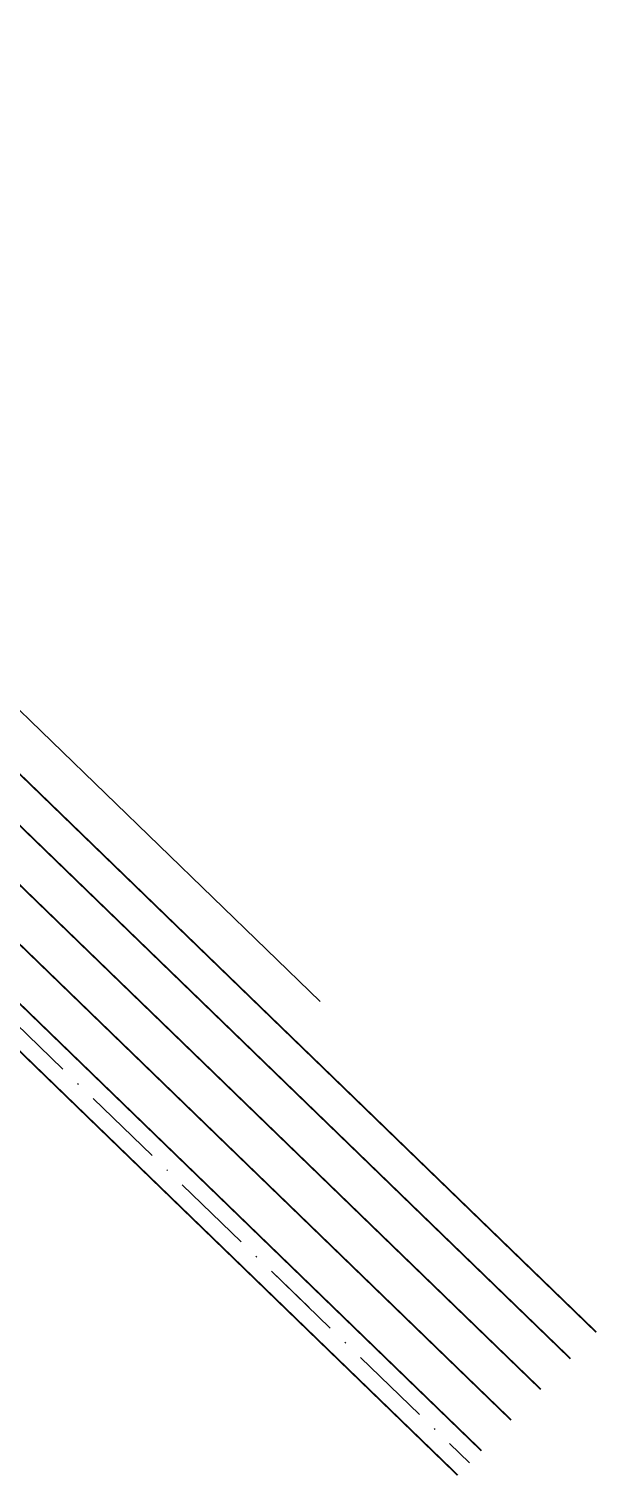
# Model space of a CAD drawing. Header units: millimetres. Extents: x 7233 to 195995, y 19522 to 226352.
# Drawn here: x 10349.6 to 10399.5, y 22282.7 to 22409.9 of the extents above; entities that cross this region are included whole.
import ezdxf

# ---------------------------------------------------------------- set-up
doc = ezdxf.new("R2010")
doc.units = ezdxf.units.MM
doc.linetypes.add('ACAD_ISO10W100', pattern=[18, 12, -3, 0, -3])
doc.linetypes.add('JTSS01', pattern=[6, 2, -4])
doc.layers.add('@-道路标线', color=255, linetype='Continuous', lineweight=0)
doc.layers.add('@-道路红线', color=1, linetype='Continuous')
doc.layers.add('AXIS', color=2, linetype='Continuous')

msp = doc.modelspace()

# ---------------------------------------------------------------- linework, layer by layer
at = {"layer": '@-道路标线', "color": 7, "linetype": 'Continuous', "const_width": 0.15, "elevation": 0, "flags": 128}
for points in [[(10281.493, 22409.851, 0.0470374), (10332.478, 22355.681), (10397.161, 22293.048)], [(10286.427, 22408.833, 0.0446433), (10334.683, 22358.07), (10399.421, 22295.383)], [(10313.128, 22358.15, 0.0097495), (10324.843, 22347.414), (10389.335, 22284.966)], [(10310.789, 22356.236, 0.0099339), (10322.807, 22345.21), (10387.248, 22282.811)]]:
    msp.add_lwpolyline(points, format="xyb", dxfattribs=at)
at = {"layer": '@-道路标线', "color": 7, "linetype": 'JTSS01', "const_width": 0.15, "elevation": 0, "flags": 128}
for points in [[(10318.948, 22362.966, 0.0093025), (10329.933, 22352.925), (10394.552, 22290.354)], [(10316.038, 22360.558, 0.0095282), (10327.388, 22350.169), (10391.943, 22287.66)]]:
    msp.add_lwpolyline(points, format="xyb", dxfattribs=at)
at = {"layer": '@-道路红线', "elevation": 0}
msp.add_lwpolyline([(10337.397, 22361.01), (10375.166, 22324.438)], dxfattribs=at)
msp.add_lwpolyline([(10337.397, 22361.01), (10375.166, 22324.438)], dxfattribs=at)
at = {"layer": 'AXIS', "color": 5, "linetype": 'ACAD_ISO10W100', "ltscale": 0.6}
for q in [(10374.187, 22297.547, 0), (10388.291, 22283.889, 0)]:
    msp.add_line((10323.896, 22346.249, 0), q, dxfattribs=at)

doc.saveas('drawing.dxf')
